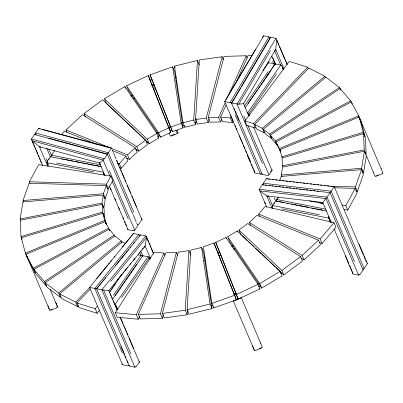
<?xml version="1.0" encoding="UTF-8"?>
<svg xmlns="http://www.w3.org/2000/svg" width="403" height="403" viewBox="0 0 403 403"><rect width="100%" height="100%" fill="white"/><g stroke="black" fill="none" stroke-linecap="round" stroke-linejoin="round"><path stroke-width="0.6" d="M280.871 65.407L274.645 50.808L275.33 50.461L275.717 49.378L276.715 40.028L276.307 38.421L270.584 37.207L270.06 37.56L269.678 38.643L269.108 36.92L263.708 35.827L263.023 36.174L262.635 37.257M144.002 247.266L144.707 246.963L145.14 245.986L146.516 237.523L146.168 236.057L140.617 234.863L139.906 235.161L139.478 236.138L139.383 235.06L138.813 234.506L133.574 233.478L132.869 233.775L131.645 235.73M195.672 124.582L193.742 120.064L197.455 60.475L174.464 66.157L182.962 122.729L184.891 127.247L195.672 124.582L196.06 118.311M209.172 118.905L208.235 122.547L197.525 124.038L195.596 119.52L199.309 59.931L222.144 56.747L223.348 59.568M187.158 314.753L185.229 310.234L188.942 250.646L178.237 252.137L162.399 313.423L164.328 317.942L187.158 314.753L187.471 309.736M187.088 309.69L190.8 250.102L201.581 247.437L203.505 251.956L212.003 308.532L189.017 314.209L187.088 309.69L210.074 304.008L212.003 308.532M20.634 220.068L20.15 218.94L22.9 201.928L103.279 195.123L105.208 199.646L103.919 207.621L101.989 203.102L103.279 195.123M281.984 176.736L281.259 175.043L282.553 167.064L364.393 151.226L366.317 155.749L363.566 172.761L362.322 172.867M363.566 172.761L361.637 168.242L364.393 151.226M208.235 122.547L206.306 118.029L222.144 56.747M221.806 119.051L220.532 121.902L210.134 122.195L208.205 117.671L224.043 56.39L246.213 55.77L247.175 58.032M162.424 318.294L160.495 313.776L176.333 252.495L165.94 252.787L138.33 314.395L140.254 318.914L162.424 318.294L163.366 314.652M99.375 163.019C101.783 162.233 107.037 155.89 107.279 154.062L81.814 147.15M267.617 178.63L266.368 178.796L263.285 183.254L263.26 184.05L263.95 184.886L262.947 184.498L262.222 184.791L259.028 189.586L259.804 190.881L266.746 195.913L267.748 196.301L268.474 196.014L272.67 205.852M23.732 202.23L23.006 200.538L29.122 183.239L106.256 185.627L108.18 190.145L105.314 198.256L104.07 198.362M105.314 198.256L103.385 193.737L106.256 185.627M279.722 180.484L281.153 176.428L361.531 169.628L363.461 174.151L357.345 191.445L356.091 191.41M357.345 191.445L355.416 186.927L361.531 169.628M220.532 121.902L218.602 117.384L224.995 103.118M228.572 95.133L246.213 55.77M233.035 121.484L232.365 122.537L222.506 121.615L220.582 117.097L225.952 105.118M236.43 81.728L248.193 55.488L251.9 55.831M138.274 319.201L136.35 314.678L163.961 253.069L154.107 252.152L115.334 312.723L117.263 317.242L138.274 319.201L139.554 316.35M40.36 128.784L39.313 128.29L38.572 128.532L35.409 133.146L36.215 134.773L35.167 134.28L34.542 134.401L31.233 139.332L32.069 140.763L39.393 146.682L40.899 147.145M30.074 183.461L29.348 181.768L38.693 164.57L110.86 176.091L112.79 180.609L108.407 188.675L107.153 188.634M108.407 188.675L106.483 184.151L110.86 176.091M344.071 209.525L347.774 210.114L345.845 205.595L355.189 188.397L334.495 187.758M347.774 210.114L357.118 192.921L355.189 188.397M225.66 99.823L229.498 93.325M230.083 92.337L234.289 85.224M234.506 84.852L251.26 56.511M251.845 55.518L255.683 49.025M263.708 35.827L224.788 101.682L250.157 161.155M224.708 101.425L224.39 101.536L230.022 102.715L268.947 36.859M238.954 120.562L231.433 102.921L234.299 98.498M234.909 97.466L235.891 95.803M236.173 95.325L240.672 87.713M241.311 86.635L246.409 78.006M246.606 77.678L262.091 51.478M262.348 51.045L263.355 49.337M263.673 48.803L269.36 39.182M231.433 102.921L231.826 103.067L270.751 37.212M275.984 38.245L237.065 104.1L262.434 163.573M231.826 103.067L238.788 104.196L270.393 50.723M107.279 154.062L111.696 147.936L42.728 129.428M232.365 122.537L230.435 118.014L231.11 116.961M322.672 202.462L322.541 202.684L326.46 197.883L330.228 192.397M330.304 192.291L334.445 186.352L334.213 186.599L362.665 253.296M51.035 156.485A1.093 0.594 -78.9 0 0 50.345 156.722L47.257 161.18A1.093 0.594 -78.9 0 0 47.05 162.706L48.466 166.026M51.196 156.717A1.093 0.594 -78.9 0 1 51.403 155.19L54.491 150.732A1.093 0.594 -78.9 0 1 54.717 150.495M48.793 159.578L49.478 158.591M51.569 155.568L52.254 154.581M127.539 229.065A1.093 0.715 -23.1 0 0 128.043 229.705L133.282 230.733A1.093 0.715 -23.1 0 0 134.713 230.143L137.796 225.69A1.093 0.715 -23.1 0 0 137.73 224.869M141.574 218.753A1.093 0.715 -23.1 0 1 141.942 219.695L138.859 224.154A1.093 0.715 -23.1 0 1 137.811 224.753M109.974 291.364L113.082 286.871M113.228 286.664L115.5 283.374M109.379 292.467L121.862 274.433M262.912 70.626L268.443 62.636L273.677 63.664A1.093 0.574 34.7 0 1 274.906 64.606A1.093 0.574 34.7 0 1 275.481 64.022L280.72 65.049A1.093 0.574 34.7 0 1 281.944 65.991L283.596 69.86M113.369 295.303L141.01 255.366A1.093 0.574 34.7 0 1 142.234 256.303A1.093 0.574 34.7 0 1 142.813 255.719L148.047 256.751A1.093 0.574 34.7 0 1 149.276 257.688L149.981 259.351M244.314 106.1L268.151 71.653M266.65 76.102L274.942 64.117M112.87 298.739L119.434 289.253M119.696 288.87L122.195 285.259M122.532 284.775L125.016 281.188M125.65 280.266L131.182 272.277M131.393 271.97L133.942 268.287M134.582 267.365L136.708 264.292M247.956 103.546L250.807 99.42M251.064 99.052L254.52 94.06M254.706 93.788L257.285 90.065M257.895 89.184L260.051 86.071M260.731 85.083L265.34 78.429M265.577 78.081L269.033 73.089M269.592 72.283L271.798 69.099M272.423 68.188L274.559 65.105M115.172 295.656L142.813 255.719M245.079 107.954L269.955 72.006M148.047 256.751L114.88 304.673A1.093 0.574 34.7 0 1 116.104 305.615L117.757 309.484M280.72 65.049L247.553 112.976A1.093 0.574 34.7 0 1 248.777 113.913L249.487 115.575M121.635 297.626L149.276 257.688M248.777 113.913L276.418 73.976M270.544 171.819L271.229 170.827M138.98 361.179A1.093 0.715 -23.1 0 1 139.352 362.121L136.264 366.579A1.093 0.715 -23.1 0 1 134.834 367.168L129.6 366.136A1.093 0.715 -23.1 0 1 129.227 365.194A1.093 0.715 -23.1 0 1 127.796 365.783L122.557 364.75L89.582 287.435L89.204 287.329L89.567 287.334M261.764 173.799A1.093 0.715 -23.1 0 0 262.267 174.439L267.506 175.466A1.093 0.715 -23.1 0 0 268.937 174.877L272.02 170.419A1.093 0.715 -23.1 0 0 271.954 169.603M273.022 208.689L272.312 207.026A1.093 0.594 -78.9 0 1 272.519 205.5L275.602 201.042A1.093 0.594 -78.9 0 1 276.297 200.805M277.692 201.278L276.458 201.037A1.093 0.594 -78.9 0 1 276.665 199.51L278.377 197.032M274.05 203.898L274.74 202.911M276.826 199.888L277.511 198.901M362.992 269.189A1.093 0.715 -23.1 0 1 363.058 270.005L359.975 274.463A1.093 0.715 -23.1 0 1 358.544 275.053L353.305 274.025A1.093 0.715 -23.1 0 1 352.801 273.385M363.073 269.073A1.093 0.715 -23.1 0 0 364.121 268.474L367.204 264.015A1.093 0.715 -23.1 0 0 366.836 263.073M99.445 310.27L97.194 313.292L95.264 308.774L97.143 306.255M244.959 120.875L253.573 123.59L255.497 128.109L246.888 125.393L244.959 120.875L289.273 61.392L307.635 67.18L308.36 68.878M96.715 278.569L107.828 264.937M108.624 263.965L109.415 262.993M110.608 261.532L111.399 260.555M114.18 257.149L114.971 256.177M122.512 246.923L130.849 236.702M133.574 233.478L89.582 287.435L96.609 288.719L98.594 286.281M138.813 234.506L94.816 288.467L122.3 352.897M99.385 285.309L100.579 283.848M101.37 282.876L102.166 281.904M102.956 280.926L104.15 279.465M104.941 278.493L105.737 277.521M115.661 265.35L125.187 253.663M125.983 252.691L127.172 251.23M127.968 250.258L128.758 249.286M129.952 247.825L130.743 246.848M133.524 243.442L134.315 242.47M140.617 234.863L96.619 288.82L124.814 354.841M110.79 281.339L146.516 237.523M117.409 279.878L118.583 278.443M119.364 277.481L120.537 276.04M120.93 275.561L122.205 274M122.996 273.027L123.786 272.055M124.582 271.083L127.751 267.194M129.922 264.529L130.708 263.572M133.443 260.212L135.01 258.298M142.415 249.21L143.221 248.223M61.508 134.537L64.359 131.182L96.297 144.098M117.59 163.296L119.419 163.729L125.912 156.077L112.558 150.677M120.124 167.96L121.343 168.247L127.837 160.601L125.912 156.077M259.592 216.346L258.63 214.089L265.124 206.437L334.027 222.673L335.956 227.196L322.108 243.508L319.206 242.334M322.108 243.508L320.178 238.984L334.027 222.673M78.54 305.701L77.673 306.602L75.744 302.084L89.587 287.641M97.194 313.292L78.832 307.504L76.902 302.985L90.312 288.996M253.573 123.59L307.635 67.18M265.169 132.028L264.207 132.829L256.656 129.01L254.731 124.492L308.794 68.082L324.894 76.232L325.377 77.361M66.943 132.239L65.981 129.983L82.403 114.714L135.232 147.72L137.161 152.238L129.459 159.402L126.557 158.228M111.273 148.304L127.529 154.883L135.232 147.72M250.757 225.836L249.311 222.446L257.008 215.288L318.561 240.183L320.486 244.707L304.064 259.975L300.865 257.975M304.064 259.975L302.134 255.452L318.561 240.183M58.631 293.006L121.248 240.929L114.931 236.082L45.156 282.674L47.08 287.198L60.561 297.525L58.631 293.006L45.156 282.674M77.673 306.602L61.573 298.452L59.649 293.933L122.265 241.855L125.499 243.493M254.731 124.492L262.277 128.31L324.894 76.232M263.295 129.237L269.612 134.083L271.541 138.602L265.219 133.761L263.295 129.237L325.906 77.159L339.386 87.491L339.87 88.62M85.461 117.011L84.015 113.621L102.649 99.732L145.584 140.118L147.508 144.637L138.773 151.15L135.569 149.145M84.015 113.621L136.844 146.627L145.584 140.118M240.888 234.571L238.959 230.053L247.699 223.539L300.527 256.545L302.452 261.068L283.818 274.957L276.055 267.652M283.818 274.957L281.888 270.433L300.527 256.545M44.406 281.616L114.18 235.025L109.228 229.267L33.847 269.34L35.776 273.859L46.335 286.14L44.406 281.616L33.847 269.34M269.612 134.083L339.386 87.491M270.363 135.141L275.314 140.899L277.239 145.418L272.292 139.66L270.363 135.141L340.137 88.549L350.696 100.826L351.416 102.523M104.357 98.806L124.789 86.61L156.868 133.474L158.797 137.992L149.216 143.71L106.286 103.329L104.357 98.806L147.291 139.191L149.216 143.71M147.291 139.191L156.868 133.474M227.67 236.692L237.251 230.974L280.181 271.36L282.11 275.879L261.678 288.074L229.599 241.216L227.67 236.692L259.754 283.556L261.678 288.074M259.754 283.556L280.181 271.36M33.253 268.237L108.634 228.163L105.163 221.62L25.852 254.278L33.253 268.237L35.182 272.755L27.777 258.797L25.399 253.124L21.314 237.8L102.795 213.278L104.725 217.801L106.478 224.385M275.314 140.899L350.696 100.826M280.725 151.976L275.904 142.002L351.285 101.929L358.69 115.888L382.82 172.726A1.093 0.715 -23.1 0 1 382.069 173.809L376.185 176.232A1.093 0.715 -23.1 0 1 374.911 175.98L366.473 155.89M126.512 85.794L148.289 75.557L170.731 132.375L160.52 137.176L128.441 90.312L126.512 85.794L158.596 132.658L160.52 137.176M158.596 132.658L168.802 127.857L148.289 75.557M215.736 242.309L225.947 237.508L258.026 284.372L259.955 288.891L238.183 299.127L215.736 242.309L238.183 299.127M236.254 294.608L258.026 284.372M150.299 80.061L151.906 79.401M149.896 80.615L152.037 79.734M151.679 85.164L154.354 84.061M152.344 85.275L153.951 84.615M171.849 135.393L174.524 134.295M177.209 130.224L178.081 132.441A1.093 0.715 -23.1 0 1 177.33 133.524L171.441 135.947A1.093 0.715 -23.1 0 1 170.167 135.7L169.084 132.925M25.399 253.124L104.709 220.466L102.795 213.278M275.904 142.002L279.375 148.546L358.69 115.888M282.226 158.016L279.828 149.699L359.144 117.041L363.229 132.365L365.153 136.889L361.073 121.565M50.718 309.862L52.325 309.202M376.588 175.678L378.195 175.018M233.911 294.81L236.586 293.711M234.576 294.925L236.183 294.266M235.826 299.691L238.5 298.593M259.205 348.605L260.812 347.945M150.037 74.837L172.67 66.787L174.6 71.311L183.093 127.882L172.484 131.655L150.037 74.837L172.484 131.655M170.555 127.136L181.169 123.363L172.67 66.787M213.988 243.029L203.374 246.802L211.872 303.378L213.802 307.897L236.43 299.847L213.988 243.029L236.43 299.847M211.872 303.378L234.506 295.328M281.742 156.888L363.229 132.365M20.996 236.581L102.478 212.064L102.161 204.397L20.321 220.234L20.996 236.581L21.958 238.843M363.546 133.584L364.216 149.931L366.146 154.455L365.471 138.103L363.546 133.584L282.065 158.102L282.377 165.769L282.861 166.897M182.962 122.729L193.742 120.064M282.377 165.769L364.216 149.931M20.15 218.94L101.989 203.102M195.596 119.52L206.306 118.029M162.399 313.423L185.229 310.234M238.788 104.196L243.901 103.636L243.508 103.49M281.259 175.043L361.637 168.242M23.006 200.538L103.385 193.737M231.75 102.81L230.022 102.715M208.205 117.671L218.602 117.384M138.33 314.395L160.495 313.776M330.964 186.171L355.416 186.927M29.348 181.768L106.483 184.151M96.609 288.719L96.241 288.714L102.755 289.999L108.956 290.462M220.582 117.097L230.435 118.014M115.334 312.723L136.35 314.678M268.705 178.967L269.965 179.113M272.378 179.395L273.708 179.552M275.581 179.768L277.279 179.965M279.113 180.181L280.569 180.348M282.443 180.569L284.014 180.751M285.848 180.967L287.687 181.179M289.304 181.365L291.173 181.587M293.046 181.803L294.422 181.965M296.165 182.166L298.094 182.393M299.908 182.604L301.152 182.745M302.991 182.962L304.895 183.184M306.663 183.39L308.018 183.546M310.335 183.818L311.761 183.98M313.63 184.201L315.237 184.388M317.07 184.599L318.622 184.781M320.491 184.997L321.972 185.173M324.234 185.435L325.644 185.597M327.352 185.798L329.226 186.015M331.095 186.236L332.379 186.382M266.368 178.796L334.228 186.7M263.285 183.254L331.14 191.158L364.121 268.474M265.174 185.032L266.423 185.179M268.846 185.461L270.141 185.607M271.995 185.823L273.234 185.969M275.581 186.241L276.952 186.403M278.805 186.619L280.478 186.811M282.317 187.027L283.757 187.194M285.989 187.455L287.475 187.627M289.052 187.813L290.885 188.025M292.724 188.236L294.286 188.423M296.14 188.639L297.379 188.78M299.459 189.022L301.293 189.239M302.95 189.43L304.809 189.647M306.189 189.808L308.028 190.02M309.867 190.236L311.7 190.448M313.479 190.654L314.763 190.805M317.191 191.087L318.435 191.234M262.222 184.791L330.082 192.689L363.058 270.005M259.139 189.244L326.994 197.148L354.479 261.577M342.147 205.006L345.845 205.595M261.628 173.774A1.093 0.715 -23.1 0 1 260.464 174.081L255.23 173.053A1.093 0.715 -23.1 0 1 254.857 172.106M319.322 202.664L322.843 203.354M309.388 200.88L323.161 203.591M51.403 155.19L100.372 164.822M276.665 199.51L325.634 209.142M61.755 158.797L62.928 159.024M63.669 159.17L64.908 159.417M65.865 159.603L68.797 160.182M69.845 160.389L72.933 160.993M74.076 161.22L81.114 162.605M82.197 162.817L85.285 163.422M86.393 163.643L87.567 163.875M88.373 164.031L93.436 165.029M94.544 165.245L99.486 166.217M278.805 201.5L284.085 202.538M286.956 203.102L288.19 203.344M291.127 203.923L292.296 204.155M293.132 204.316L298.165 205.308M299.308 205.53L304.618 206.578M305.202 206.694L308.723 207.384M311.655 207.963L314.743 208.568M315.761 208.769L322.803 210.154M50.345 156.722L101.38 166.766M275.602 201.042L326.642 211.081M56.642 163.029L103.571 172.262A1.093 0.594 -78.9 0 0 103.37 173.789L103.838 174.892M272.519 205.5L319.448 214.734M47.05 162.706L93.98 171.94M281.697 208.875L328.626 218.109L330.279 221.977M329.986 221.907L331.211 222.144M138.098 254.792L141.01 255.366M38.572 128.532L111.5 148.329M35.484 132.99L108.417 152.787L133.786 212.26M48.662 138.153L80.691 146.848M34.426 134.521L107.354 154.319L132.723 213.792M31.338 138.98L104.271 158.777M76.902 302.985L95.264 308.774M65.981 129.983L109.53 147.599M258.63 214.089L320.178 238.984M59.649 293.933L75.744 302.084M249.311 222.446L302.134 255.452M238.959 230.053L281.888 270.433M241.8 235.428L247.281 240.586M248.651 241.876L254.132 247.029M255.502 248.319L261.441 253.905M262.353 254.761L268.292 260.348M269.204 261.204L275.143 266.791M157.739 136.446L158.797 137.992M259.25 287.863L259.955 288.891M358.055 115.575L360.62 120.406M351.285 101.929L352.252 104.191M340.137 88.549L340.857 90.242M276.972 40.552L277.707 42.285M278.201 43.438L278.941 45.166M279.571 46.647L280.05 47.771M280.171 48.053L281.244 50.571M281.4 50.939L282.438 53.372M282.629 53.826L284.845 59.014M285.067 59.533L286.075 61.901M286.261 62.334L286.981 64.017M276.715 40.028L287.243 64.717M359.073 244.092L367.314 263.421M283.954 68.691L275.717 49.378L243.583 103.747L248.797 115.968M362.816 253.653L363.526 255.316M364 256.424L365.178 259.194M365.607 260.197L366.362 261.965M282.201 67.558L282.911 69.22M272.796 57.649L273.521 59.352M273.617 59.573L275.667 64.455M271.773 56.103L275.214 64.173M272.635 61.211L273.864 64.102M268.116 61.866L268.594 62.989M358.544 275.053L325.921 198.578L259.804 190.881L266.741 207.147M331.251 222.32L322.773 202.437L266.746 195.913L271.96 208.139M334.132 229.08L348.741 263.255M349.728 265.567L350.469 267.3M350.963 268.453L351.738 270.272M352.197 271.345L352.932 273.078M345.19 255.779L352.821 273.672M279.375 148.546L280.342 150.808M279.828 149.699L280.795 151.961M262.277 128.31L264.207 132.829M249.271 116.039L248.329 113.827A0.549 0.287 34.7 0 0 248.082 113.53M253.537 127.081L272.02 170.419M243.815 115.978L245.729 120.467M247.88 125.514L268.937 174.877M274.211 197.702L275.304 200.271M234.143 108.422L234.858 110.105M235.337 111.228L236.43 113.782M236.924 114.941L262.267 174.439M235.1 114.608L260.464 174.081M230.451 114.89L231.211 116.674M231.649 117.696L233.085 121.061M234.909 125.333L235.644 127.066M236.138 128.219L236.878 129.952M239.342 135.73L240.5 138.451M240.571 138.617L241.699 141.257M242.178 142.375L242.893 144.062M243.372 145.181L244.092 146.863M244.268 147.276L244.757 148.43M245.498 150.163L246.485 152.475M247.442 154.717L248.157 156.399M248.636 157.523L249.356 159.205M249.835 160.329L250.55 162.011M251.412 164.026L252.147 165.754M252.641 166.913L253.381 168.645M253.875 169.799L254.61 171.532M247.135 154.858L254.746 172.701M264.706 202.296L265.441 204.029M197.455 60.475L199.379 64.994M174.464 66.157L175.189 67.85M237.251 230.974L237.735 232.103M181.169 123.363L183.093 127.882M225.947 237.508L226.431 238.641M175.844 130.053L177.33 133.524M241.196 297.354L262.227 346.973A1.093 0.715 -23.1 0 1 261.476 348.056L255.593 350.479A1.093 0.715 -23.1 0 1 254.318 350.227L233.327 301.016M168.802 127.857L170.731 132.375M124.789 86.61L125.514 88.307M188.942 250.646L190.871 255.164M136.844 146.627L138.773 151.15M176.333 252.495L177.542 255.321M127.529 154.883L129.459 159.402M163.961 253.069L164.923 255.331M119.419 163.729L121.343 168.247M112.145 149.755L112.9 151.538M113.339 152.561L115.253 157.049M115.364 157.311L116.104 159.044M116.598 160.198L117.338 161.93M117.827 163.089L118.84 165.462M119.555 167.129L120.044 168.283M120.754 169.95L121.232 171.074M121.953 172.756L124.582 178.927M125.061 180.05L125.781 181.733M127.434 185.607L128.174 187.34M128.653 188.463L129.403 190.226M129.847 191.269L130.637 193.113M131.867 196.004L132.607 197.737M133.101 198.891L133.836 200.623M133.917 200.805L135.07 203.51M135.111 203.606L136.546 206.976M116.573 160.223L141.942 219.695M146.42 236.445L153.704 253.512M146.344 237.045L145.851 235.891L101.858 289.848L134.834 367.168M146.818 238.158L147.543 239.856M147.579 239.931L148.314 241.664M148.808 242.823L149.548 244.55M150.042 245.709L150.777 247.442M151.271 248.596L153.513 253.925M133.121 214.648L134.224 217.237M134.315 217.454L136.229 221.942M136.708 223.061L137.428 224.743M150.591 258.766L145.14 245.986L108.815 290.533L117.187 310.164M109.344 170.671L134.713 230.143M110.069 176.323L103.133 160.056L32.069 140.763L42.708 165.704M112.225 181.37L128.255 218.955M140.738 250.862L142.964 256.076M139.68 252.248L141.161 255.719M99.526 162.772L100.266 164.51M110.392 188.241L111.132 189.979M114.835 198.659L115.575 200.397M118.537 207.344L119.525 209.661M122.98 217.761L123.474 218.92M124.462 221.237L125.202 222.97M125.696 224.128L126.436 225.866M104.997 175.673L99.601 163.029L39.393 146.682L47.791 166.379M109.319 185.808L128.043 229.705M104.342 175.063L103.631 173.406A0.549 0.297 -78.9 0 1 103.737 172.64M121.248 240.929L121.973 242.621M102.161 204.397L104.09 208.915L104.407 216.582L102.478 212.064M114.18 235.025L114.664 236.158M109.47 229.831L109.954 230.964M108.634 228.163L109.601 230.425M104.709 220.466L106.397 224.421M105.163 221.62L106.367 224.446M117.545 309.952L115.656 305.524A0.549 0.287 34.7 0 0 115.409 305.232M48.778 149.039L51.554 155.543M109.299 291.586L110.039 293.324M110.533 294.477L111.268 296.21M111.762 297.369L112.502 299.102M113.117 300.537L113.596 301.661M113.737 301.993L114.795 304.466M115.51 306.154L115.988 307.277M116.2 307.771L116.941 309.504M120.638 318.174L121.736 320.753M121.872 321.065L122.935 323.559M123.595 325.11L124.089 326.264M124.613 327.488L125.328 329.17M125.817 330.314L126.557 332.047M127.051 333.2L127.786 334.938M129.267 338.404L129.761 339.558M129.882 339.84L130.995 342.449M131.076 342.646L132.224 345.341M132.275 345.457L133.474 348.263M120.144 317.09L139.352 362.121M46.733 148.259L50.496 157.079M103.647 290.1L130.829 353.829M46.214 158.727L47.443 161.618M47.554 162.877L48.259 164.535M125.303 355.99L126.038 357.718M127.338 360.761L128.043 362.423M120.87 346.459L129.116 365.788M32.295 141.221L33.303 143.584M33.792 144.732L34.532 146.455M35.021 147.609L35.756 149.332M36.25 150.485L36.985 152.208M37.076 152.425L37.791 154.107M38.27 155.226L38.985 156.908M39.439 157.961L40.184 159.709M40.658 160.827L41.398 162.565M50.078 289.319L57.483 306.688A1.093 0.715 -23.1 0 1 56.732 307.776L50.849 310.199A1.093 0.715 -23.1 0 1 49.574 309.947L26.815 256.273A1.093 0.715 -23.1 0 1 26.789 256.001M21.314 237.8L22.039 239.493M253.013 346.902L254.318 350.227M57.483 306.688L55.962 302.809A1.093 0.715 -23.1 0 0 55.483 302.462M48.269 306.623L49.574 309.947M26.699 255.285L27.328 257.643M213.61 306.653L213.802 307.897M184.705 126.003L184.891 127.247M201.581 247.437L210.074 304.008M234.989 248.389A103.087 67.497 -23.1 0 1 233.362 249.256M220.975 255.084A103.087 67.497 -23.1 0 1 219.232 255.799M205.671 260.575A103.087 67.497 -23.1 0 1 204.477 260.932M233.231 245.825A103.087 67.497 -23.1 0 1 232.143 246.399M219.756 252.233A103.087 67.497 -23.1 0 1 218.018 252.948M205.046 257.542A103.087 67.497 -23.1 0 1 203.858 257.9M156.364 133.066A103.087 67.497 -23.1 0 1 157.457 132.496M168.751 127.232A103.087 67.497 -23.1 0 1 170.494 126.517M181.677 122.482A103.087 67.497 -23.1 0 1 182.866 122.104M136.068 150.248A102.402 67.049 -23.1 0 1 137.025 149.508M146.642 142.798A102.402 67.049 -23.1 0 1 147.71 142.118M157.835 136.295A102.402 67.049 -23.1 0 1 159.462 135.453M170.137 130.501A102.402 67.049 -23.1 0 1 171.864 129.791M182.977 125.781A102.402 67.049 -23.1 0 1 184.156 125.409M195.405 122.396A102.402 67.049 -23.1 0 1 196.593 122.134M232.974 245.452A102.402 67.049 -23.1 0 1 231.352 246.304M219.59 251.815A102.402 67.049 -23.1 0 1 217.862 252.525M156.616 133.443A102.402 67.049 -23.1 0 1 157.699 132.879M168.922 127.65A102.402 67.049 -23.1 0 1 170.65 126.94M181.758 122.925A102.402 67.049 -23.1 0 1 182.942 122.552M281.516 272.846A171.089 112.019 -23.1 0 1 280.488 273.536M260.157 285.677A171.089 112.019 -23.1 0 1 258.494 286.558M212.764 305.313A171.089 112.019 -23.1 0 1 211.58 305.67M188.261 311.398A171.089 112.019 -23.1 0 1 187.057 311.63M258.383 283.118A171.089 112.019 -23.1 0 1 257.275 283.702M235.81 293.777A171.089 112.019 -23.1 0 1 234.083 294.482M130.678 96.055A171.089 112.019 -23.1 0 1 132.34 95.179M152.127 85.925A171.089 112.019 -23.1 0 1 153.85 85.214M175.194 77.547A171.089 112.019 -23.1 0 1 176.373 77.185M132.925 98.876A170.404 111.571 -23.1 0 1 134.592 98.01M153.402 89.244A170.404 111.571 -23.1 0 1 155.729 88.282M175.758 81.079A170.404 111.571 -23.1 0 1 176.947 80.711M235.745 293.319A170.404 111.571 -23.1 0 1 233.997 294.034M131.151 96.312A170.404 111.571 -23.1 0 1 132.26 95.728M152.762 86.146A170.404 111.571 -23.1 0 1 154.51 85.426M373.39 172.101A1.093 0.715 -23.1 0 1 373.364 171.824M361.34 123.681A1.093 0.715 -23.1 0 0 361.582 122.93L360.06 119.051A1.093 0.715 -23.1 0 0 359.753 118.754M380.991 168.545A1.093 0.715 -23.1 0 1 381.298 168.842M382.326 173.068A0.549 0.358 -23.1 0 1 382.256 173.23M376.054 175.899A0.549 0.358 -23.1 0 1 375.757 175.955M171.31 135.615A0.549 0.358 -23.1 0 1 171.119 135.67M177.587 132.789A0.549 0.358 -23.1 0 1 177.516 132.95M252.797 346.348A1.093 0.715 -23.1 0 1 252.908 345.754M233.559 300.784A1.093 0.715 -23.1 0 0 234.355 300.688L240.238 298.265A1.093 0.715 -23.1 0 0 240.969 297.615M260.534 342.877A1.093 0.715 -23.1 0 1 260.706 343.094M261.602 347.552A0.549 0.358 -23.1 0 1 261.346 347.724M48.053 306.068A1.093 0.715 -23.1 0 1 48.078 305.635M28.82 260.504A1.093 0.715 -23.1 0 1 28.336 260.157M56.858 307.272A0.549 0.358 -23.1 0 1 56.601 307.439M122.557 364.75A1.093 0.715 -23.1 0 1 122.19 363.808M47.317 162.323A0.549 0.297 -78.9 0 1 47.332 161.739M133.942 230.304A0.549 0.358 -23.1 0 1 133.544 230.35M135.816 366.488A0.549 0.358 -23.1 0 1 135.68 366.629M142.813 256.096A0.549 0.287 34.7 0 1 142.974 256.101M148.213 257.129A0.549 0.287 34.7 0 1 148.576 257.305M359.204 274.619A0.549 0.358 -23.1 0 1 358.806 274.67M330.863 222.265A0.549 0.297 -78.9 0 1 330.782 222.149L328.893 217.726A0.549 0.297 -78.9 0 1 328.999 216.96M272.579 206.643A0.549 0.297 -78.9 0 1 272.594 206.054M328.626 218.109A1.093 0.594 -78.9 0 1 328.833 216.577M273.844 64.047A0.549 0.287 34.7 0 1 274.206 64.223M268.333 63.064A0.549 0.287 34.7 0 1 268.605 63.014M267.899 62.732A1.093 0.574 34.7 0 1 268.443 62.636M280.881 65.432A0.549 0.287 34.7 0 1 281.067 65.493"/></g></svg>
